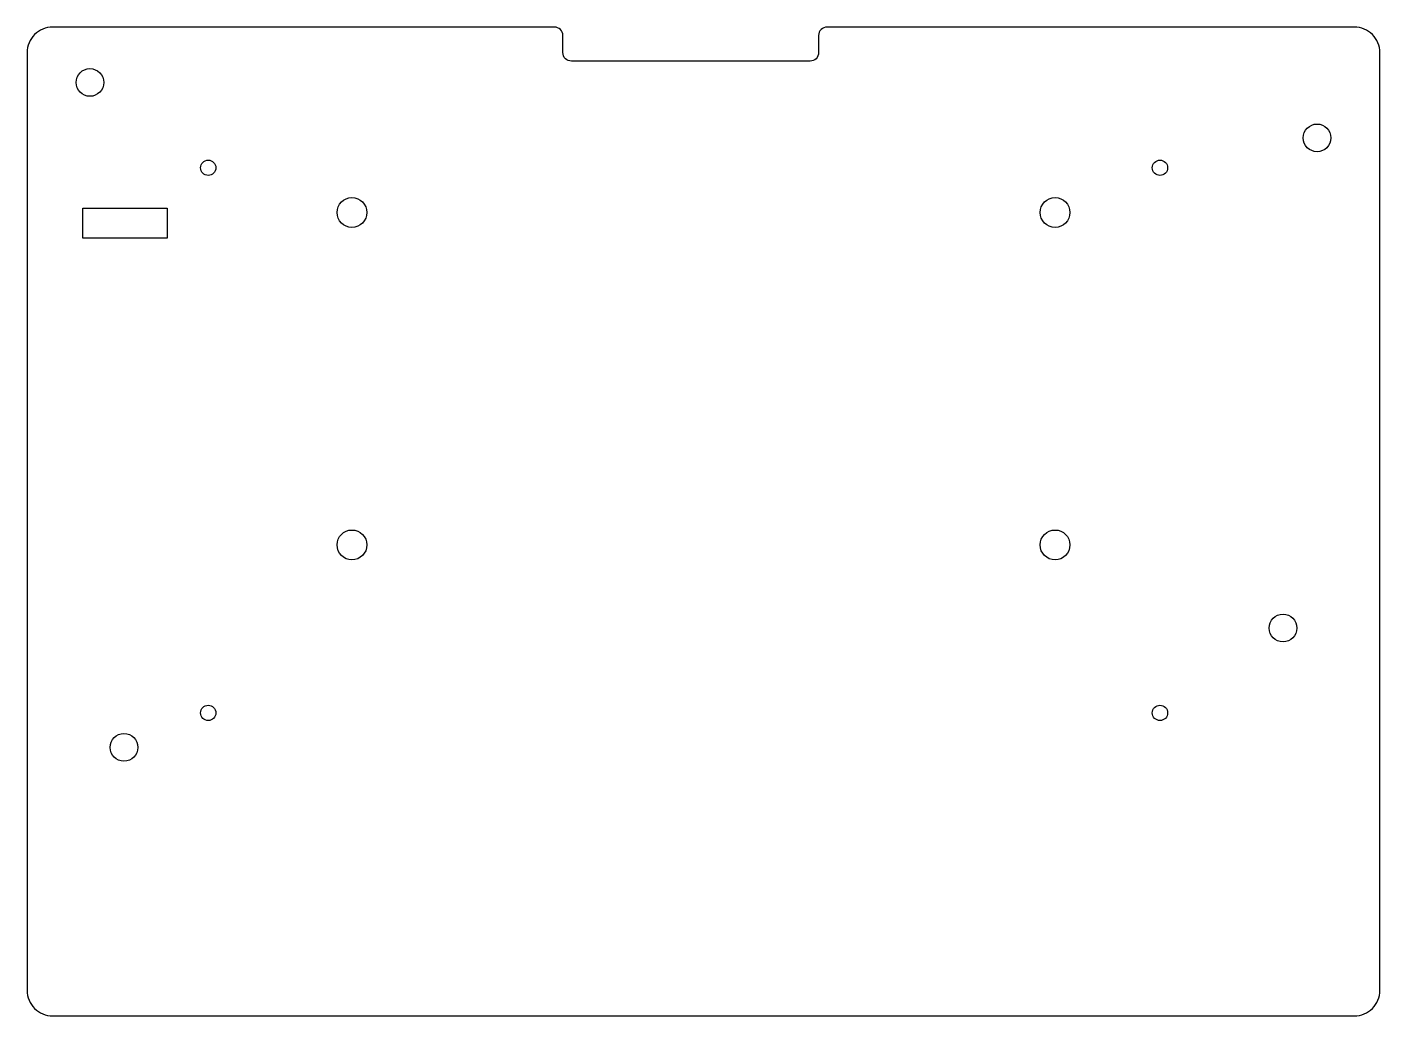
# Model space of a CAD drawing. Header units: millimetres. Extents: x -79 to 79, y -58 to 58.
import ezdxf

# ---------------------------------------------------------------- set-up
doc = ezdxf.new("R2010")
doc.units = ezdxf.units.MM
doc.layers.get('0').update_dxf_attribs({"linetype": 'CONTINUOUS'})

msp = doc.modelspace()

# ---------------------------------------------------------------- linework, layer by layer
msp.add_lwpolyline([(79.375, 55, 0.4142136), (76.375, 58), (14.5, 58, 0.4142136), (13.5, 57), (13.5, 55, -0.4142136), (12.5, 54), (-15.5, 54, -0.4142136), (-16.5, 55), (-16.5, 57, 0.4142136), (-17.5, 58), (-76.375, 58, 0.4142136), (-79.375, 55), (-79.375, -55, 0.4142136), (-76.375, -58), (76.375, -58, 0.4142136), (79.375, -55)], format="xyb", close=True)
msp.add_lwpolyline([(-62.925, 33.25), (-72.825, 33.25), (-72.825, 36.75), (-62.925, 36.75)], close=True)
for centre, radius in [((-72, 51.5), 1.625), ((72, 45), 1.625), ((-58.115, 41.495), 0.9), ((53.565, 41.495), 0.9), ((-41.25, 36.25), 1.75), ((41.25, 36.25), 1.75), ((-41.25, -2.75), 1.75), ((41.25, -2.75), 1.75), ((68, -12.5), 1.625), ((-58.115, -22.455), 0.9), ((53.565, -22.455), 0.9), ((-68, -26.5), 1.625)]:
    msp.add_circle(centre, radius)

doc.saveas('drawing.dxf')
